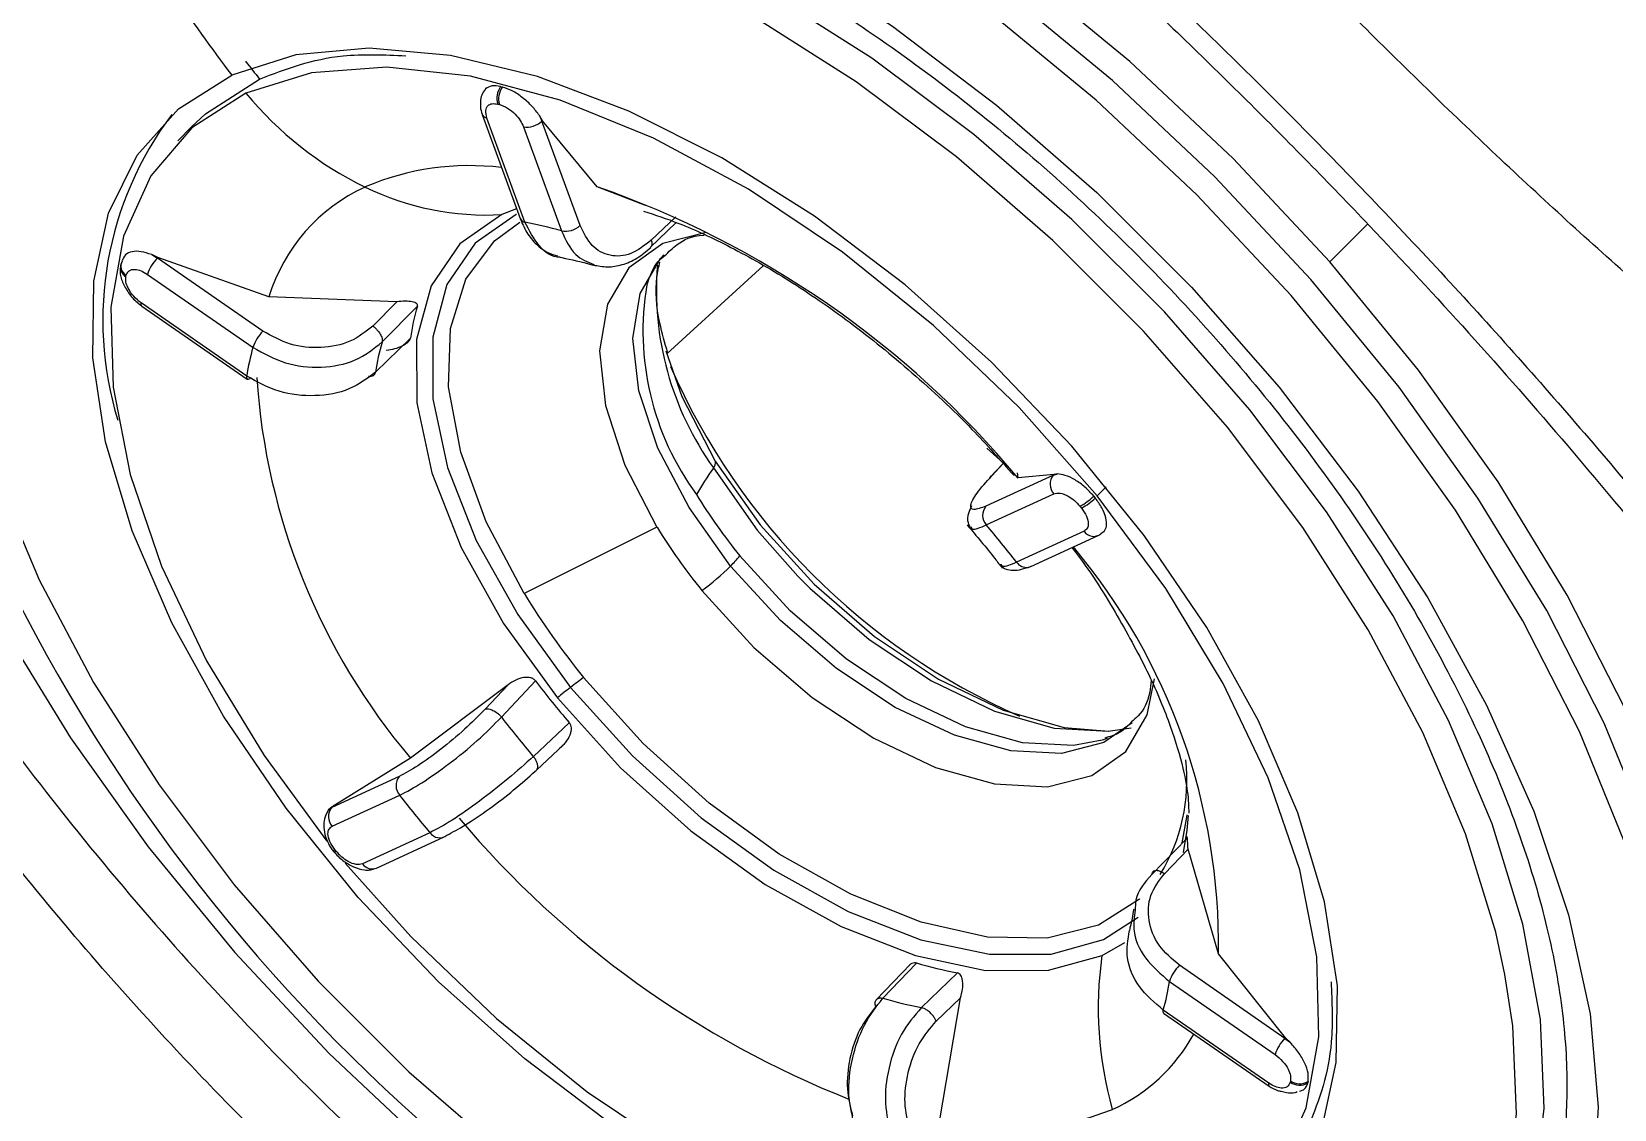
# Model space of a CAD drawing. Extents: x 0 to 84, y -21 to 126.
# Drawn here: x 67.192 to 68.535, y 58.662 to 59.576 of the extents above; entities that cross this region are included whole.
import ezdxf

# ---------------------------------------------------------------- set-up
doc = ezdxf.new("R2010")
doc.units = 0
doc.header["$MEASUREMENT"] = 0
doc.layers.add('1', color=4, linetype='Continuous')

# ---------------------------------------------------------------- blocks, each defined once
blk = doc.blocks.new('PRODIGY')
at = {"layer": '1', "color": 3, "linetype": 'Continuous', "lineweight": 25}
for p, q in [((67.5903, 59.5295), (67.5918, 59.5291)), ((67.5747, 59.5059), (67.6069, 59.4175)), ((67.6109, 59.4145), (67.5787, 59.5028)), ((67.5878, 59.5146), (67.5894, 59.5143)), ((67.6259, 59.5005), (67.6233, 59.5049)), ((67.6233, 59.5049), (67.6254, 59.5001)), ((67.3281, 59.4952), (67.3166, 59.4833)), ((67.6097, 59.4953), (67.642, 59.407)), ((67.6254, 59.5001), (67.6259, 59.5005)), ((67.6577, 59.4117), (67.6254, 59.5001)), ((67.6723, 59.4444), (67.6259, 59.5005)), ((67.7134, 59.4287), (67.6723, 59.4444)), ((67.6039, 59.4258), (67.5914, 59.4208)), ((67.7172, 59.3929), (67.7394, 59.4141)), ((67.7389, 59.419), (67.7181, 59.3991)), ((68.2938, 59.3807), (68.326, 59.4129)), ((67.2996, 59.3844), (67.2943, 59.3869)), ((67.2943, 59.3869), (67.2991, 59.3839)), ((67.2991, 59.3839), (67.2996, 59.3844)), ((67.3886, 59.322), (67.2991, 59.3839)), ((67.3938, 59.3512), (67.2996, 59.3844)), ((67.2681, 59.379), (67.2679, 59.3778)), ((67.2724, 59.3682), (67.2726, 59.3694)), ((67.2907, 59.3701), (67.3803, 59.3082)), ((67.7313, 59.3026), (67.8132, 59.3773)), ((67.375, 59.2839), (67.2854, 59.3459)), ((67.2858, 59.3433), (67.3753, 59.2813)), ((67.5022, 59.3469), (67.3938, 59.3512)), ((67.5022, 59.3469), (67.482, 59.3263)), ((67.5197, 59.3431), (67.4899, 59.3128)), ((67.4843, 59.2872), (67.5138, 59.316)), ((68.0166, 59.2097), (68.0055, 59.1979)), ((68.007, 59.1993), (68.0167, 59.2096)), ((68.0593, 59.1999), (68.002, 59.1735)), ((68.0295, 59.1974), (68.0289, 59.2019)), ((68.0597, 59.2004), (68.0295, 59.1974)), ((68.0593, 59.1999), (68.0627, 59.2009)), ((68.0597, 59.2004), (68.0593, 59.1999)), ((68.0627, 59.2009), (68.0597, 59.2004)), ((68.0024, 59.1576), (68.0597, 59.184)), ((68.0936, 59.182), (68.0948, 59.1804)), ((68.0964, 59.1822), (68.1042, 59.1899)), ((68.0819, 59.1735), (68.0832, 59.1719)), ((67.723, 59.1557), (67.6102, 59.0995)), ((68.0854, 59.1523), (68.0281, 59.1259)), ((68.0401, 59.1222), (68.0974, 59.1486)), ((68.1023, 59.152), (68.0996, 59.1501)), ((67.5967, 59.022), (67.5139, 58.9598)), ((67.5967, 59.022), (67.5772, 59.0012)), ((67.6199, 59.0252), (67.591, 58.9946)), ((67.6182, 58.9612), (67.6486, 58.9898)), ((68.105, 58.9764), (68.1007, 58.975)), ((67.5139, 58.9598), (67.4474, 58.9183)), ((67.5043, 58.9442), (67.447, 58.9178)), ((67.4474, 58.9019), (67.5047, 58.9283)), ((67.4443, 58.9159), (67.4414, 58.9105)), ((67.4474, 58.9183), (67.4443, 58.9159)), ((67.4443, 58.9159), (67.447, 58.9178)), ((67.447, 58.9178), (67.4474, 58.9183)), ((67.5304, 58.8965), (67.4731, 58.8701)), ((67.4851, 58.8665), (67.5424, 58.8929)), ((68.1428, 58.8611), (68.1725, 58.8915)), ((67.4476, 58.8818), (67.4488, 58.8803)), ((67.4509, 58.8806), (67.4497, 58.8822)), ((68.1535, 58.8617), (68.1736, 58.8824)), ((68.1995, 58.7938), (68.1736, 58.8824)), ((68.1006, 58.7924), (68.1199, 58.8034)), ((68.2563, 58.7225), (68.1995, 58.7938)), ((67.9381, 58.785), (67.9091, 58.7547)), ((67.9433, 58.7859), (67.9147, 58.756)), ((67.9474, 58.7481), (67.9779, 58.7775)), ((68.2558, 58.722), (68.1663, 58.784)), ((68.1579, 58.7702), (68.2474, 58.7082)), ((67.9599, 58.7365), (67.9806, 58.7564)), ((67.9624, 58.6495), (67.9806, 58.7564)), ((68.2421, 58.684), (68.1526, 58.746)), ((68.1529, 58.7433), (68.2425, 58.6814)), ((68.2563, 58.7225), (68.2558, 58.722)), ((68.2558, 58.722), (68.2605, 58.7184)), ((68.2605, 58.7184), (68.2563, 58.7225)), ((68.2605, 58.6859), (68.2602, 58.6848)), ((68.2755, 58.6854), (68.2752, 58.6842))]:
    blk.add_line(p, q, dxfattribs=at)
at = {"layer": '1', "color": 3, "linetype": 'Continuous', "lineweight": 25, "flags": 128}
for points in [[(68.2938, 59.3807), (68.2118, 59.4684), (68.1243, 59.5507), (68.0326, 59.6263), (67.938, 59.6942), (67.8419, 59.7534), (67.7456, 59.8029), (67.6507, 59.8422), (67.5585, 59.8705), (67.4703, 59.8876), (67.3873, 59.893), (67.311, 59.8869), (67.2422, 59.8692), (67.1821, 59.8402)], [(68.5652, 58.8951), (68.5267, 58.9893), (68.478, 59.0849), (68.4196, 59.1804), (68.3526, 59.2745), (68.2778, 59.3658), (68.1963, 59.4529), (68.1094, 59.5347), (68.0183, 59.6098), (67.9243, 59.6772), (67.8288, 59.736), (67.7332, 59.7852), (67.6389, 59.8242), (67.5473, 59.8524), (67.4596, 59.8693), (67.3773, 59.8747), (67.3014, 59.8686), (67.2331, 59.851), (67.1734, 59.8223)], [(68.5434, 58.8898), (68.5056, 58.9823), (68.4577, 59.0762), (68.4004, 59.17), (68.3345, 59.2624), (68.261, 59.3521), (68.181, 59.4377), (68.0956, 59.518), (68.0061, 59.5918), (67.9138, 59.658), (67.82, 59.7158), (67.7261, 59.7641), (67.6335, 59.8024), (67.5434, 59.8301), (67.4574, 59.8467), (67.3765, 59.852), (67.3019, 59.846), (67.2348, 59.8288), (67.1762, 59.8005)], [(67.2056, 59.7344), (67.2625, 59.7615), (67.3278, 59.7776), (67.4006, 59.7823), (67.4796, 59.7756), (67.5636, 59.7576), (67.6513, 59.7285), (67.7414, 59.6889), (67.8323, 59.6393), (67.9227, 59.5806), (68.0111, 59.5137), (68.0961, 59.4395), (68.1765, 59.3593), (68.2508, 59.2744), (68.318, 59.1861), (68.377, 59.0958), (68.4269, 59.0048), (68.4669, 58.9148), (68.4963, 58.8269), (68.5147, 58.7428), (68.5217, 58.6636), (68.5174, 58.5906)], [(68.4673, 58.5939), (68.4757, 58.6626), (68.4725, 58.738), (68.4577, 58.819), (68.4316, 58.904), (68.3947, 58.9916), (68.3476, 59.0804), (68.291, 59.1688), (68.226, 59.2553), (68.1536, 59.3384), (68.0751, 59.4167), (67.9919, 59.4888), (67.9053, 59.5536), (67.8169, 59.6099), (67.7281, 59.6567), (67.6406, 59.6933), (67.5557, 59.719), (67.4749, 59.7334), (67.3996, 59.7362), (67.3311, 59.7274), (67.2706, 59.7072)], [(68.4424, 58.7763), (68.4346, 58.812), (68.409, 58.8955), (68.3727, 58.9816), (68.3264, 59.0687), (68.2709, 59.1555), (68.207, 59.2405), (68.1359, 59.3221), (68.0589, 59.399), (67.9771, 59.4698), (67.8921, 59.5334), (67.8053, 59.5887), (67.7181, 59.6347), (67.6321, 59.6706), (67.5487, 59.6959), (67.4908, 59.7073)], [(68.1824, 58.5268), (68.2276, 58.5554), (68.2627, 58.5946), (68.2868, 58.6437), (68.2994, 58.7015), (68.3003, 58.7666), (68.2893, 58.8378), (68.2668, 58.9132), (68.2333, 58.9914), (68.1894, 59.0705), (68.1363, 59.1487), (68.075, 59.2243), (68.0069, 59.2957), (67.9336, 59.3612), (67.8567, 59.4194), (67.7779, 59.4689), (67.699, 59.5087), (67.6217, 59.5379), (67.5478, 59.5558), (67.4789, 59.562), (67.4166, 59.5564), (67.3622, 59.5391)], [(68.0964, 59.1822), (68.0302, 59.2572), (67.9576, 59.3267), (67.8805, 59.3889), (67.8006, 59.4423), (67.7201, 59.4857), (67.6409, 59.5179), (67.5649, 59.5382), (67.4939, 59.546), (67.4299, 59.5412), (67.3742, 59.5239)], [(68.1824, 58.5268), (68.128, 58.5095), (68.0657, 58.5038), (67.9968, 58.5101), (67.9228, 58.5279), (67.8456, 58.5571), (67.7666, 58.5969), (67.6879, 58.6465), (67.611, 58.7046), (67.5377, 58.7701), (67.4696, 58.8415), (67.4083, 58.9172), (67.3551, 58.9954), (67.3113, 59.0745), (67.2777, 59.1526), (67.2552, 59.2281), (67.2443, 59.2992), (67.2451, 59.3644), (67.2577, 59.4221), (67.2819, 59.4712), (67.3169, 59.5105), (67.3622, 59.5391)], [(67.3281, 59.4952), (67.3399, 59.5064), (67.3858, 59.5358)], [(67.3742, 59.5239), (67.3284, 59.4944), (67.2935, 59.4537), (67.2704, 59.4025), (67.2596, 59.3422), (67.2615, 59.2744), (67.2759, 59.2005), (67.3025, 59.1226), (67.3407, 59.0424), (67.3896, 58.962), (67.443, 58.8893)], [(67.5914, 59.4208), (67.5558, 59.3961), (67.5314, 59.3603), (67.519, 59.3148), (67.5192, 59.2612), (67.532, 59.2017), (67.5568, 59.1385), (67.5928, 59.0741), (67.6385, 59.011)], [(67.6039, 59.421), (67.6036, 59.4208), (67.5687, 59.3966), (67.5448, 59.3616), (67.5327, 59.317), (67.5329, 59.2646), (67.5454, 59.2063), (67.5697, 59.1445), (67.6049, 59.0815), (67.6496, 59.0198)], [(67.6102, 59.0995), (67.5781, 59.1602), (67.5565, 59.2193), (67.5462, 59.2746), (67.5477, 59.3242), (67.5608, 59.366), (67.5851, 59.3986), (67.6066, 59.4144)], [(67.7648, 59.4057), (67.7279, 59.3964), (67.6992, 59.3757), (67.6811, 59.3449), (67.6743, 59.3053), (67.6793, 59.259), (67.6958, 59.2083), (67.723, 59.1557)], [(67.1201, 59.3835), (67.1223, 59.3602), (67.1368, 59.2807), (67.1624, 59.1972), (67.1987, 59.1111), (67.245, 59.024), (67.3005, 58.9372), (67.3644, 58.8522), (67.4355, 58.7706), (67.5125, 58.6937), (67.5943, 58.6229), (67.6793, 58.5593), (67.7661, 58.504), (67.8533, 58.458), (67.9393, 58.4221), (68.0227, 58.3968), (68.102, 58.3827), (68.1554, 58.3795)], [(67.7854, 59.1227), (67.7502, 59.1723), (67.7238, 59.2226), (67.7077, 59.2713), (67.7026, 59.3157), (67.7088, 59.3538), (67.7259, 59.3836), (67.7289, 59.3868)], [(68.5387, 58.391), (68.578, 58.4401), (68.6075, 58.4998), (68.6258, 58.5681), (68.6325, 58.6442), (68.6275, 58.7268), (68.611, 58.8148), (68.5832, 58.9069), (68.5444, 59.0017), (68.4954, 59.0979), (68.4366, 59.1941), (68.3691, 59.2888), (68.2938, 59.3807)], [(67.7306, 59.3052), (67.7442, 59.2664), (67.7725, 59.2117)], [(67.075, 59.2787), (67.0824, 59.2571), (67.1202, 59.1646), (67.1681, 59.0707), (67.2254, 58.9769), (67.2913, 58.8845), (67.3648, 58.7948), (67.4448, 58.7092), (67.5302, 58.6289), (67.6197, 58.5551), (67.712, 58.4888), (67.8058, 58.4311), (67.8997, 58.3828), (67.9923, 58.3445), (68.0823, 58.3168), (68.1424, 58.3041)], [(68.0177, 59.2094), (68.0141, 59.2125), (68.0028, 59.2226)], [(67.7725, 59.2117), (67.8105, 59.1578), (67.8564, 59.1073), (67.9077, 59.0629), (67.962, 59.0267), (68.0166, 59.0005), (68.0686, 58.9857), (68.1065, 58.9826)], [(67.7709, 59.2059), (67.808, 59.1532), (67.8426, 59.1141)], [(68.17, 58.5417), (68.2159, 58.5711), (68.2508, 58.6119), (68.2739, 58.6631), (68.2847, 58.7233), (68.2828, 58.7912), (68.2684, 58.865), (68.2417, 58.943), (68.2035, 59.0231), (68.1547, 59.1036), (68.0964, 59.1822)], [(68.1007, 58.975), (68.0765, 58.9705), (68.0331, 58.9728), (67.9848, 58.9863), (67.9342, 59.0103), (67.8838, 59.0437), (67.836, 59.0847), (67.7932, 59.1314)], [(68.1263, 58.9898), (68.1021, 58.973), (68.0661, 58.9638), (68.0231, 58.9659), (67.9754, 58.9791), (67.9252, 59.0028), (67.8752, 59.0358), (67.8278, 59.0765), (67.7854, 59.1227)], [(67.8426, 59.1141), (67.8528, 59.1039), (67.9029, 59.0605), (67.956, 59.0252), (68.0093, 58.9996), (68.0601, 58.9852), (68.1059, 58.9825), (68.1253, 58.9855)], [(68.0401, 59.1222), (68.0391, 59.1218), (68.0379, 59.1215)], [(67.7611, 59.102), (67.8053, 59.0537), (67.8548, 59.0112), (67.907, 58.9766), (67.9594, 58.9518), (68.0093, 58.9378), (68.0543, 58.9355), (68.0921, 58.9449), (68.1207, 58.9655), (68.1389, 58.9964), (68.1452, 59.0271)], [(67.6496, 59.0198), (67.7021, 58.9616), (67.7604, 58.9092), (67.8222, 58.8647), (67.8853, 58.8297), (67.947, 58.8057), (68.0051, 58.7934), (68.0574, 58.7935), (68.1018, 58.8058), (68.1312, 58.8249)], [(68.1325, 58.8403), (68.1323, 58.84), (68.0977, 58.8179), (68.0542, 58.8071), (68.0034, 58.808), (67.9471, 58.8205), (67.8875, 58.8443), (67.8268, 58.8784), (67.7673, 58.9215), (67.7113, 58.9721), (67.6607, 59.0281)], [(67.6385, 59.011), (67.6921, 58.9515), (67.7517, 58.898), (67.8149, 58.8525), (67.8793, 58.8168), (67.9424, 58.7922), (68.0018, 58.7797), (68.0552, 58.7798), (68.1006, 58.7924)], [(67.6211, 58.9499), (67.6252, 58.9538), (67.6439, 58.9714)], [(68.1685, 58.8878), (68.1726, 58.9096), (68.1728, 58.9115)], [(68.1696, 58.8796), (68.1729, 58.8985), (68.1741, 58.911)], [(67.4475, 58.882), (67.4476, 58.8818), (67.4481, 58.8817), (67.4488, 58.8818), (67.4497, 58.8822)], [(67.4583, 58.8707), (67.5141, 58.8084), (67.5867, 58.7389), (67.6638, 58.6767), (67.7436, 58.6232), (67.8242, 58.5799), (67.9034, 58.5477), (67.9794, 58.5274), (68.0503, 58.5196), (68.1144, 58.5244), (68.17, 58.5417)], [(68.3026, 58.4084), (68.3532, 58.4392), (68.394, 58.4804), (68.4245, 58.5312), (68.444, 58.5909), (68.4522, 58.6584), (68.4491, 58.7325), (68.4424, 58.7763)]]:
    blk.add_lwpolyline(points, dxfattribs=at)
at = {"layer": '1', "color": 3, "linetype": 'Continuous', "lineweight": 25}
for centre, radius, start, end in [((67.4058, 59.4294), 0.2893, 118.2562, 189.14), ((68.1804, 60.1678), 1.0318, 207.9407, 217.5371), ((68.1569, 60.1524), 0.9873, 217.533, 218.6434), ((67.604, 59.5196), 0.0169, 144.0447, 197.0218), ((67.6055, 59.5192), 0.0169, 144.0437, 197.0258), ((67.6066, 59.7149), 0.3008, 219.4203, 244.1367), ((67.5415, 59.3313), 0.2887, 142.853, 197.0933), ((67.5794, 59.5079), 0.00516, 201.5722, 262.1569), ((67.6127, 59.5137), 0.0186, 260.6166, 312.9496), ((67.5641, 59.2359), 0.2265, 83.1489, 113.0706), ((67.5382, 59.3068), 0.1511, 114.5754, 162.9184), ((67.5783, 59.6553), 0.2348, 244.0042, 273.1951), ((67.4034, 58.674), 0.816, 39.8908, 70.7564), ((67.6117, 59.4196), 0.00522, 204.3669, 261.936), ((67.5272, 59.0006), 0.4223, 74.2299, 78.56), ((67.645, 59.4253), 0.0186, 260.6166, 312.9496), ((67.277, 59.3771), 0.0089, 150.6143, 240.7228), ((67.3233, 59.3598), 0.0342, 135.0245, 162.3454), ((67.277, 59.3762), 0.00927, 170.2146, 239.8007), ((67.9814, 59.3567), 0.2589, 175.3162, 215.6169), ((67.9451, 59.3219), 0.234, 170.2969, 216.3051), ((67.2875, 59.3448), 0.00235, 152.8987, 222.051), ((67.6794, 59.294), 0.167, 162.926, 172.4263), ((67.4128, 59.2978), 0.0342, 135.0192, 162.3506), ((67.5714, 59.2537), 0.1988, 164.0972, 171.2508), ((67.6494, 59.2645), 0.1667, 163.1739, 172.1721), ((68.2625, 59.523), 0.5763, 203.644, 246.2671), ((67.377, 59.2829), 0.0023, 152.0335, 222.9293), ((67.376, 59.2846), 0.00333, 257.9962, 316.1421), ((67.9398, 59.3196), 0.5576, 183.8006, 220.1878), ((68.5168, 59.7741), 1.4995, 199.9185, 247.9204), ((67.7663, 59.2104), 0.00639, 315.8494, 12.1435), ((67.9653, 59.0662), 0.2394, 144.3136, 150.7278), ((68.069, 59.1922), 0.0124, 141.6503, 221.5892), ((68.1656, 59.4341), 0.4798, 211.5054, 219.1035), ((68.0563, 59.221), 0.054, 298.3877, 313.7452), ((68.0575, 59.2195), 0.0541, 298.3917, 313.7152), ((68.0117, 59.1658), 0.0124, 141.637, 221.6024), ((68.1467, 59.4154), 0.4969, 211.5049, 219.0999), ((67.3272, 58.5843), 0.8858, 37.6947, 40.3372), ((68.0935, 59.1576), 0.00971, 213.5505, 309.105), ((67.7232, 59.1863), 0.089, 314.3802, 321.889), ((67.6736, 58.8007), 0.5259, 359.2504, 40.0193), ((67.6302, 59.2804), 0.2213, 306.2592, 314.5506), ((68.0368, 59.1322), 0.0107, 216.2435, 276.0817), ((68.173, 59.4445), 0.6601, 211.5036, 219.1035), ((68.2106, 59.4745), 0.7421, 217.2551, 220.7732), ((68.0776, 58.4631), 0.7021, 127.5542, 128.7113), ((68.0677, 58.4759), 0.686, 126.3832, 127.5459), ((68.1815, 59.4454), 0.7429, 217.3543, 220.6769), ((68.0181, 58.9414), 0.1545, 328.663, 6.3198), ((67.514, 58.9365), 0.0124, 141.6475, 221.5924), ((68.2059, 59.4701), 0.8862, 217.6954, 220.3366), ((67.4567, 58.9101), 0.0124, 141.637, 221.6024), ((68.1926, 59.4446), 0.8327, 220.0609, 248.4203), ((67.5385, 58.9019), 0.0097, 213.5273, 309.1282), ((67.4496, 58.8821), 0.00198, 247.2483, 312.5639), ((67.4815, 58.8761), 0.0103, 215.6041, 290.5132), ((68.4133, 58.7478), 0.3159, 171.8861, 195.8025), ((68.0437, 59.1252), 0.3538, 253.5122, 259.2765), ((68.1904, 58.7598), 0.0342, 135.0192, 162.3506), ((67.9611, 58.8005), 0.1991, 344.1028, 351.2451), ((68.0145, 59.0968), 0.3551, 253.6802, 259.1098), ((68.1546, 58.7449), 0.0023, 152.0335, 222.9293), ((68.048, 58.7972), 0.1487, 294.3529, 331.2456), ((68.28, 58.6979), 0.0342, 135.0173, 162.3439), ((68.2439, 58.6829), 0.00208, 149.2032, 234.9465), ((68.2682, 58.696), 0.0137, 234.7515, 300.8681), ((68.2684, 58.6972), 0.0137, 234.7483, 300.8706), ((68.0161, 58.8919), 0.2483, 257.5061, 292.062)]:
    blk.add_arc(centre, radius, start, end, dxfattribs=at)
for points, knots in [([(67.4497, 61.2493), (67.4515, 61.2517), (67.4552, 61.2564), (67.4612, 61.2632), (67.4674, 61.2696), (67.4739, 61.2758), (67.4807, 61.2817), (67.4878, 61.2873), (67.4952, 61.2926), (67.5029, 61.2976), (67.5109, 61.3023), (67.5192, 61.3067), (67.5278, 61.3108), (67.5524, 61.3214), (67.5973, 61.3337), (67.6714, 61.3384), (67.7571, 61.3298), (67.8384, 61.311), (67.9083, 61.2893), (67.9817, 61.2628), (68.0788, 61.2214), (68.2024, 61.1582), (68.331, 61.0832), (68.4624, 60.998), (68.5938, 60.9045), (68.7246, 60.8035), (68.8517, 60.6981), (68.9754, 60.5886), (69.0946, 60.4764), (69.2107, 60.3604), (69.3245, 60.2394), (69.4358, 60.1134), (69.5442, 59.9823), (69.6464, 59.8488), (69.7408, 59.7149), (69.8258, 59.5826), (69.8999, 59.4539), (69.9611, 59.3312), (70.0091, 59.2163), (70.0436, 59.1106), (70.0643, 59.0159), (70.0716, 58.9324), (70.0671, 58.8725), (70.0576, 58.8302), (70.0495, 58.8065), (70.0417, 58.789), (70.0353, 58.7768), (70.0283, 58.7651), (70.023, 58.7579), (70.0204, 58.7543)], [0, 0, 0, 0, 0.004846, 0.00969, 0.014534, 0.019379, 0.024226, 0.029076, 0.033931, 0.038791, 0.043658, 0.048532, 0.053415, 0.058308, 0.089235, 0.120012, 0.152032, 0.18434, 0.200734, 0.217099, 0.250018, 0.282937, 0.315683, 0.3481, 0.380014, 0.410781, 0.441715, 0.470949, 0.500015, 0.529147, 0.558258, 0.58875, 0.620001, 0.652036, 0.68433, 0.71708, 0.749997, 0.782917, 0.815661, 0.848077, 0.879993, 0.910754, 0.941692, 0.956518, 0.971325, 0.978527, 0.985704, 0.992861, 1, 1, 1, 1]), ([(70.0204, 58.7543), (70.0186, 58.7519), (70.0149, 58.7472), (70.0089, 58.7404), (70.0027, 58.7339), (69.9962, 58.7278), (69.9894, 58.7219), (69.9823, 58.7163), (69.9749, 58.711), (69.9672, 58.706), (69.9592, 58.7013), (69.9509, 58.6969), (69.9423, 58.6928), (69.9177, 58.6822), (69.8728, 58.6699), (69.7987, 58.6652), (69.713, 58.6738), (69.6317, 58.6926), (69.5618, 58.7143), (69.4884, 58.7407), (69.3913, 58.7822), (69.2677, 58.8454), (69.1391, 58.9204), (69.0077, 59.0056), (68.8762, 59.0991), (68.7455, 59.2001), (68.6184, 59.3055), (68.4946, 59.4149), (68.3755, 59.5272), (68.2594, 59.6432), (68.1456, 59.7642), (68.0343, 59.8902), (67.9259, 60.0213), (67.8237, 60.1548), (67.7293, 60.2887), (67.6443, 60.421), (67.5702, 60.5497), (67.5089, 60.6723), (67.461, 60.7873), (67.4265, 60.893), (67.4058, 60.9877), (67.3985, 61.0712), (67.403, 61.1311), (67.4124, 61.1734), (67.4206, 61.1971), (67.4284, 61.2145), (67.4348, 61.2268), (67.4418, 61.2385), (67.4471, 61.2457), (67.4497, 61.2493)], [0, 0, 0, 0, 0.004846, 0.00969, 0.014534, 0.019379, 0.024226, 0.029076, 0.033931, 0.038791, 0.043658, 0.048532, 0.053415, 0.058308, 0.089235, 0.120012, 0.152032, 0.18434, 0.200734, 0.217099, 0.250018, 0.282937, 0.315683, 0.3481, 0.380014, 0.410781, 0.441715, 0.470949, 0.500015, 0.529147, 0.558258, 0.58875, 0.620001, 0.652036, 0.68433, 0.71708, 0.749997, 0.782917, 0.815661, 0.848077, 0.879993, 0.910754, 0.941692, 0.956518, 0.971325, 0.978527, 0.985704, 0.992861, 1, 1, 1, 1]), ([(67.7956, 61.2487), (67.8035, 61.2507), (67.8179, 61.2544), (67.8528, 61.2527), (67.8866, 61.2477), (67.9138, 61.2421), (67.9353, 61.2368), (67.956, 61.2312), (67.9944, 61.2197), (68.0605, 61.1961), (68.1614, 61.1514), (68.277, 61.0905), (68.3966, 61.0187), (68.514, 60.9405), (68.6332, 60.8544), (68.7592, 60.7562), (68.8952, 60.6417), (69.026, 60.5228), (69.1501, 60.4021), (69.2673, 60.2808), (69.3843, 60.1511), (69.5048, 60.0074), (69.6182, 59.8599), (69.7179, 59.7164), (69.7939, 59.5947), (69.8521, 59.4908), (69.8986, 59.3974), (69.9297, 59.3248), (69.9509, 59.2669), (69.9655, 59.2207), (69.9769, 59.1761), (69.9849, 59.1337), (69.9884, 59.0979), (69.9872, 59.084), (69.9865, 59.0767)], [0, 0, 0, 0, 0.0402204, 0.0736694, 0.0994616, 0.1133961, 0.1228864, 0.1320995, 0.1422051, 0.1735606, 0.2113765, 0.2510323, 0.2884096, 0.3233103, 0.3564997, 0.3924876, 0.4315234, 0.4730383, 0.5057609, 0.5415762, 0.5803417, 0.6180842, 0.6649085, 0.7070947, 0.7441415, 0.7757611, 0.8062259, 0.839453, 0.8570218, 0.8764385, 0.9007721, 0.9298229, 0.9630977, 1, 1, 1, 1]), ([(69.954, 59.0096), (69.9524, 59.0074), (69.949, 59.0031), (69.9436, 58.997), (69.9379, 58.991), (69.9319, 58.9854), (69.9255, 58.98), (69.9188, 58.9748), (69.9118, 58.9699), (69.9045, 58.9653), (69.8968, 58.961), (69.8888, 58.957), (69.8805, 58.9533), (69.8718, 58.9498), (69.8627, 58.9467), (69.8534, 58.9439), (69.8374, 58.9398), (69.8078, 58.9346), (69.7576, 58.9324), (69.687, 58.9392), (69.6034, 58.958), (69.5081, 58.9898), (69.4076, 59.0328), (69.2981, 59.0885), (69.1893, 59.1517), (69.0736, 59.2264), (68.9589, 59.3078), (68.8411, 59.3987), (68.6947, 59.52), (68.5473, 59.6544), (68.4025, 59.7999), (68.2892, 59.922), (68.1785, 60.0501), (68.0705, 60.1859), (67.9736, 60.3197), (67.8871, 60.452), (67.8322, 60.5466), (67.7886, 60.6296), (67.755, 60.6995), (67.7202, 60.7838), (67.6929, 60.8654), (67.6755, 60.9386), (67.6685, 60.9912), (67.6668, 61.026), (67.6669, 61.049), (67.6682, 61.0706), (67.6708, 61.0911), (67.6745, 61.1102), (67.6794, 61.1282), (67.6854, 61.1449), (67.6925, 61.1604), (67.7005, 61.1748), (67.7067, 61.1834), (67.7098, 61.1877)], [0, 0, 0, 0, 0.00502, 0.010072, 0.015157, 0.020273, 0.02542, 0.030597, 0.035806, 0.041044, 0.046312, 0.051609, 0.056934, 0.062287, 0.067668, 0.073076, 0.07851, 0.094395, 0.120051, 0.150484, 0.184367, 0.215571, 0.250028, 0.281946, 0.31572, 0.34515, 0.380012, 0.410782, 0.441767, 0.499958, 0.532785, 0.566856, 0.602013, 0.638123, 0.677964, 0.712341, 0.749946, 0.760763, 0.787564, 0.815048, 0.843446, 0.872988, 0.897907, 0.908571, 0.919145, 0.929624, 0.940004, 0.950281, 0.960452, 0.970512, 0.980458, 0.990288, 1, 1, 1, 1]), ([(68.2453, 60.6668), (68.2479, 60.6692), (68.2557, 60.6762), (68.2733, 60.6845), (68.304, 60.6897), (68.344, 60.6879), (68.3931, 60.6779), (68.4491, 60.6594), (68.5114, 60.6325), (68.5789, 60.5972), (68.6507, 60.5539), (68.7254, 60.5032), (68.8019, 60.4458), (68.8791, 60.3825), (68.9556, 60.3144), (69.0304, 60.2423), (69.1023, 60.1673), (69.1702, 60.0906), (69.2333, 60.0134), (69.2904, 59.9367), (69.3409, 59.8618), (69.3839, 59.7898), (69.4189, 59.722), (69.4453, 59.6596), (69.463, 59.6037), (69.4721, 59.5556), (69.4731, 59.5163), (69.4671, 59.4867), (69.4589, 59.4709), (69.4527, 59.4641), (69.451, 59.4623)], [0, 0, 0, 0, 0.019481, 0.056758, 0.09159, 0.128596, 0.16501, 0.201521, 0.238368, 0.275541, 0.312967, 0.350575, 0.388313, 0.426139, 0.464022, 0.501939, 0.539868, 0.57779, 0.615683, 0.653525, 0.691292, 0.728947, 0.766444, 0.80372, 0.840698, 0.877301, 0.913539, 0.949708, 0.986716, 1, 1, 1, 1]), ([(66.5307, 60.2935), (66.5321, 60.2962), (66.535, 60.3015), (66.5396, 60.3091), (66.5444, 60.3165), (66.5495, 60.3237), (66.5549, 60.3305), (66.5605, 60.3371), (66.5664, 60.3435), (66.5726, 60.3496), (66.579, 60.3554), (66.5857, 60.3609), (66.5926, 60.3662), (66.5998, 60.3713), (66.6213, 60.3849), (66.6613, 60.4028), (66.728, 60.4158), (66.8052, 60.4168), (66.8931, 60.4051), (66.9907, 60.3805), (67.0979, 60.3427), (67.2129, 60.2923), (67.3353, 60.2291), (67.4633, 60.1539), (67.5964, 60.0666), (67.7324, 59.9686), (67.8703, 59.8605), (68.0081, 59.7439), (68.1443, 59.6198), (68.2769, 59.4899), (68.4046, 59.3555), (68.5258, 59.2185), (68.6391, 59.0806), (68.7433, 58.9433), (68.8368, 58.8084), (68.9193, 58.6771), (68.9897, 58.5512), (69.0382, 58.4513), (69.0705, 58.3753), (69.0985, 58.3024), (69.1254, 58.2163), (69.1446, 58.1228), (69.1512, 58.039), (69.1466, 57.9833), (69.1394, 57.9485), (69.1346, 57.9306), (69.1288, 57.9136), (69.1221, 57.8975), (69.1143, 57.8822), (69.1057, 57.8679), (69.0992, 57.859), (69.0959, 57.8546)], [0, 0, 0, 0, 0.0045773, 0.0091486, 0.013715, 0.0182773, 0.0228364, 0.0273932, 0.0319486, 0.0365035, 0.0410589, 0.0456155, 0.0501744, 0.0547365, 0.0593026, 0.08949, 0.11969, 0.1504462, 0.1810281, 0.2121205, 0.2433018, 0.2748663, 0.3062769, 0.3381134, 0.3698251, 0.4017679, 0.4337839, 0.4659522, 0.4979605, 0.5300803, 0.5622137, 0.5943103, 0.6263658, 0.6582657, 0.6902577, 0.7218644, 0.7536881, 0.7851982, 0.8008823, 0.816559, 0.8475574, 0.8786453, 0.9091681, 0.939808, 0.9484491, 0.9570662, 0.9656651, 0.9742519, 0.9828327, 0.9914133, 1, 1, 1, 1]), ([(66.9083, 60.3233), (66.9132, 60.3242), (66.9219, 60.326), (66.9403, 60.3267), (66.9591, 60.3261), (66.9846, 60.3238), (67.0205, 60.3181), (67.0729, 60.3054), (67.1398, 60.2841), (67.2208, 60.252), (67.3076, 60.2109), (67.3914, 60.1663), (67.4783, 60.1157), (67.5778, 60.0526), (67.6913, 59.9739), (67.8086, 59.8856), (67.9183, 59.7967), (68.0187, 59.7103), (68.1188, 59.6195), (68.2224, 59.5198), (68.3224, 59.4177), (68.4133, 59.3195), (68.4997, 59.221), (68.5813, 59.1224), (68.6574, 59.0247), (68.7252, 58.9322), (68.7844, 58.8458), (68.8318, 58.7721), (68.8692, 58.7104), (68.9037, 58.6502), (68.9389, 58.5842), (68.9713, 58.5175), (68.9963, 58.4597), (69.0147, 58.4123), (69.0299, 58.3681), (69.0433, 58.3222), (69.0529, 58.2782), (69.0581, 58.2424), (69.0601, 58.2139), (69.0596, 58.1894), (69.0572, 58.1785), (69.0558, 58.1724)], [0, 0, 0, 0, 0.027783, 0.049241, 0.064213, 0.076889, 0.103199, 0.128464, 0.155487, 0.189736, 0.222424, 0.24809, 0.273657, 0.305181, 0.339411, 0.374743, 0.407488, 0.434469, 0.461838, 0.495012, 0.526759, 0.553477, 0.581365, 0.612413, 0.638772, 0.666298, 0.693599, 0.715924, 0.733571, 0.751396, 0.774149, 0.799703, 0.821239, 0.838283, 0.855296, 0.877473, 0.902225, 0.923348, 0.942397, 0.967679, 1, 1, 1, 1]), ([(69.0141, 58.1817), (69.0112, 58.1784), (69.0054, 58.1717), (68.9963, 58.1619), (68.9869, 58.1524), (68.9772, 58.1431), (68.967, 58.134), (68.9565, 58.1253), (68.9456, 58.1168), (68.9344, 58.1085), (68.9227, 58.1006), (68.9107, 58.0929), (68.8984, 58.0856), (68.8856, 58.0786), (68.8725, 58.0719), (68.859, 58.0655), (68.8452, 58.0595), (68.8309, 58.0538), (68.8003, 58.0427), (68.7507, 58.0289), (68.6948, 58.0202), (68.6441, 58.0161), (68.5912, 58.0145), (68.5171, 58.0183), (68.4293, 58.0307), (68.3077, 58.0581), (68.1493, 58.1115), (67.9562, 58.204), (67.7865, 58.3081), (67.6437, 58.4115), (67.5274, 58.5064), (67.4178, 58.6064), (67.2948, 58.731), (67.1606, 58.8869), (67.0481, 59.0437), (66.968, 59.174), (66.895, 59.3076), (66.8362, 59.4418), (66.7882, 59.588), (66.7642, 59.692), (66.7486, 59.8102), (66.747, 59.9067), (66.76, 60.0108), (66.7761, 60.0692), (66.7902, 60.1054), (66.7938, 60.1142), (66.7987, 60.1254), (66.805, 60.1389), (66.8128, 60.1544), (66.8225, 60.1716), (66.8342, 60.1902), (66.848, 60.2101), (66.8586, 60.2232), (66.8641, 60.23)], [0, 0, 0, 0, 0.005317, 0.01067, 0.016059, 0.021484, 0.026943, 0.032437, 0.037964, 0.043525, 0.049119, 0.054745, 0.060403, 0.066092, 0.071811, 0.07756, 0.083338, 0.089144, 0.094977, 0.120057, 0.145552, 0.154135, 0.171383, 0.197469, 0.223738, 0.250097, 0.30269, 0.354552, 0.405055, 0.43867, 0.471216, 0.502608, 0.53419, 0.583656, 0.635258, 0.661684, 0.688413, 0.742425, 0.769813, 0.81006, 0.831908, 0.876317, 0.902123, 0.939996, 0.942566, 0.946203, 0.950893, 0.956622, 0.96337, 0.971113, 0.979822, 0.989464, 1, 1, 1, 1]), ([(66.9242, 60.2132), (66.9218, 60.2103), (66.9169, 60.2044), (66.9099, 60.1953), (66.9031, 60.186), (66.8965, 60.1764), (66.8902, 60.1667), (66.8798, 60.1497), (66.8664, 60.1248), (66.8513, 60.0903), (66.8386, 60.0534), (66.8247, 60.0007), (66.8137, 59.9286), (66.8116, 59.8344), (66.8214, 59.7324), (66.8435, 59.6244), (66.8774, 59.511), (66.9226, 59.3948), (66.9787, 59.2774), (67.0445, 59.1608), (67.1181, 59.047), (67.1987, 58.9368), (67.2845, 58.8319), (67.3741, 58.7331), (67.4663, 58.6409), (67.5626, 58.5535), (67.6647, 58.4697), (67.7721, 58.3907), (67.8844, 58.3172), (67.9988, 58.2517), (68.1151, 58.1951), (68.2306, 58.149), (68.3442, 58.1136), (68.4539, 58.09), (68.5404, 58.0807), (68.6061, 58.0793), (68.6532, 58.0813), (68.6983, 58.0861), (68.7549, 58.0961), (68.8203, 58.1151), (68.8741, 58.1407), (68.9087, 58.1624), (68.928, 58.176), (68.9463, 58.1905), (68.9636, 58.206), (68.9801, 58.2224), (68.9903, 58.2341), (68.9955, 58.2399)], [0, 0, 0, 0, 0.004774, 0.009548, 0.014321, 0.019096, 0.023873, 0.028653, 0.043507, 0.058272, 0.073494, 0.088793, 0.120056, 0.152342, 0.184328, 0.217082, 0.250011, 0.283006, 0.315687, 0.348088, 0.379998, 0.410851, 0.441745, 0.471356, 0.500036, 0.528648, 0.558267, 0.58913, 0.620023, 0.652241, 0.684304, 0.717061, 0.749988, 0.782912, 0.815649, 0.831813, 0.848042, 0.864002, 0.87996, 0.910921, 0.94173, 0.951467, 0.961182, 0.970884, 0.980581, 0.990284, 1, 1, 1, 1]), ([(67.8713, 57.3468), (67.8645, 57.3492), (67.851, 57.3538), (67.8308, 57.3611), (67.8104, 57.3686), (67.79, 57.3765), (67.7696, 57.3846), (67.749, 57.393), (67.7284, 57.4017), (67.7078, 57.4107), (67.6632, 57.4306), (67.5943, 57.4636), (67.5015, 57.5132), (67.4089, 57.5676), (67.317, 57.6267), (67.226, 57.6902), (67.1066, 57.7806), (66.9614, 57.9038), (66.7967, 58.0656), (66.6438, 58.2388), (66.5052, 58.4212), (66.3835, 58.61), (66.2806, 58.8022), (66.2115, 58.9626), (66.1668, 59.0896), (66.1387, 59.1835), (66.116, 59.2762), (66.0989, 59.3668), (66.0871, 59.4556), (66.0809, 59.5416), (66.08, 59.6252), (66.0836, 59.6895), (66.0885, 59.7365), (66.0925, 59.7672), (66.0974, 59.7973), (66.1031, 59.8271), (66.1076, 59.8465), (66.1099, 59.8562)], [0, 0, 0, 0, 0.006942, 0.0138895, 0.0208442, 0.0278075, 0.0347813, 0.0417672, 0.0487667, 0.0557817, 0.0628137, 0.0941423, 0.125626, 0.1570087, 0.1884558, 0.2198947, 0.2513092, 0.3141848, 0.3771211, 0.4400916, 0.503071, 0.5660355, 0.6288824, 0.6915444, 0.7227308, 0.753968, 0.784926, 0.8160528, 0.846789, 0.8777521, 0.9082907, 0.9390627, 0.9511987, 0.9633551, 0.9755372, 0.9877504, 1, 1, 1, 1]), ([(67.9253, 57.6063), (67.9186, 57.6086), (67.9051, 57.6132), (67.8849, 57.6205), (67.8646, 57.6281), (67.8443, 57.6359), (67.824, 57.6441), (67.8036, 57.6526), (67.7832, 57.6614), (67.7627, 57.6704), (67.7423, 57.6798), (67.7218, 57.6894), (67.7014, 57.6994), (67.6809, 57.7096), (67.6604, 57.7201), (67.6399, 57.7308), (67.6195, 57.7419), (67.5863, 57.7602), (67.525, 57.7957), (67.4331, 57.854), (67.3456, 57.9161), (67.2707, 57.9737), (67.2035, 58.0284), (67.1025, 58.1168), (66.9784, 58.2388), (66.8441, 58.3913), (66.7166, 58.5593), (66.6209, 58.71), (66.5513, 58.8386), (66.5096, 58.9252), (66.468, 59.0218), (66.4354, 59.1095), (66.4029, 59.2145), (66.3839, 59.2914), (66.371, 59.3584), (66.3642, 59.4003), (66.3587, 59.4416), (66.3545, 59.4824), (66.3517, 59.5226), (66.3502, 59.5621), (66.35, 59.601), (66.3511, 59.6391), (66.3535, 59.6765), (66.3572, 59.7132), (66.3623, 59.7489), (66.3685, 59.784), (66.3737, 59.8066), (66.3762, 59.8179)], [0, 0, 0, 0, 0.007852, 0.015705, 0.023558, 0.031413, 0.039268, 0.047123, 0.05498, 0.062836, 0.070694, 0.078552, 0.08641, 0.094269, 0.102128, 0.109988, 0.117848, 0.125708, 0.148292, 0.1886, 0.232542, 0.251499, 0.278559, 0.314418, 0.377328, 0.440223, 0.5031, 0.574879, 0.610739, 0.646548, 0.67097, 0.717986, 0.744143, 0.789102, 0.805463, 0.821801, 0.838117, 0.854411, 0.870682, 0.88693, 0.903155, 0.919356, 0.935532, 0.951685, 0.967813, 0.983918, 1, 1, 1, 1]), ([(67.2567, 59.7142), (67.2642, 59.7185), (67.2868, 59.7316), (67.3306, 59.7468), (67.3906, 59.7562), (67.4568, 59.7558), (67.5282, 59.746), (67.6039, 59.7266), (67.6829, 59.6979), (67.7641, 59.6603), (67.8461, 59.6141), (67.9279, 59.5601), (68.0081, 59.4989), (68.0855, 59.4314), (68.159, 59.3587), (68.2274, 59.2819), (68.2898, 59.202), (68.3451, 59.1203), (68.3927, 59.0381), (68.4318, 58.9567), (68.462, 58.8772), (68.4829, 58.801), (68.4942, 58.7293), (68.4962, 58.6632), (68.4891, 58.6035), (68.4729, 58.5511), (68.4497, 58.5069), (68.4277, 58.4843), (68.4172, 58.4735)], [0, 0, 0, 0, 0.020229, 0.06121, 0.101367, 0.140811, 0.179929, 0.218953, 0.257981, 0.297061, 0.336211, 0.375426, 0.414693, 0.453996, 0.493318, 0.532644, 0.571951, 0.611222, 0.650439, 0.689585, 0.728644, 0.767608, 0.806489, 0.845335, 0.884231, 0.923392, 0.963179, 1, 1, 1, 1]), ([(67.3858, 59.5358), (67.4081, 59.5444), (67.4447, 59.5584), (67.4916, 59.5564), (67.5099, 59.5556)], [0, 0, 0, 0, 0.6110086, 1, 1, 1, 1]), ([(67.5903, 59.5295), (67.5877, 59.5299), (67.5825, 59.5307), (67.5793, 59.5286), (67.5776, 59.5276)], [0, 0, 0, 0, 0.4942783, 1, 1, 1, 1]), ([(67.6233, 59.5049), (67.6213, 59.5075), (67.6173, 59.5128), (67.6091, 59.5203), (67.6002, 59.5263), (67.5946, 59.5282), (67.5918, 59.5291)], [0, 0, 0, 0, 0.246653, 0.499563, 0.752697, 1, 1, 1, 1]), ([(67.5779, 59.528), (67.5768, 59.5266), (67.5747, 59.5238), (67.5732, 59.5192), (67.5733, 59.5161), (67.5733, 59.5151)], [0, 0, 0, 0, 0.402449, 0.802906, 1, 1, 1, 1]), ([(67.5733, 59.5151), (67.5732, 59.5141), (67.573, 59.5112), (67.574, 59.5081), (67.5746, 59.506)], [0, 0, 0, 0, 0.338106, 1, 1, 1, 1]), ([(67.5787, 59.5028), (67.5782, 59.505), (67.5771, 59.5094), (67.5792, 59.5135), (67.5829, 59.5153), (67.5862, 59.5149), (67.5878, 59.5146)], [0, 0, 0, 0, 0.279518, 0.559002, 0.779393, 1, 1, 1, 1]), ([(67.5894, 59.5143), (67.5916, 59.5134), (67.5962, 59.5118), (67.6025, 59.5065), (67.6073, 59.5008), (67.6089, 59.4971), (67.6097, 59.4953)], [0, 0, 0, 0, 0.279634, 0.559231, 0.779564, 1, 1, 1, 1]), ([(67.7116, 59.4238), (67.7213, 59.4206), (67.7434, 59.4135), (67.7858, 59.3938), (67.835, 59.3658), (67.8873, 59.33), (67.9398, 59.2873), (67.9872, 59.2433), (68.0143, 59.2126), (68.026, 59.1994)], [0, 0, 0, 0, 0.113155, 0.258072, 0.407919, 0.562037, 0.719364, 0.878699, 1, 1, 1, 1]), ([(67.6066, 59.4183), (67.6085, 59.4139), (67.6121, 59.4052), (67.6205, 59.3952), (67.6294, 59.3885), (67.6359, 59.3867), (67.6386, 59.3859)], [0, 0, 0, 0, 0.268735, 0.535041, 0.801312, 1, 1, 1, 1]), ([(67.641, 59.3848), (67.6409, 59.3848), (67.6341, 59.3841), (67.622, 59.3933), (67.6146, 59.4074), (67.6109, 59.4145)], [0, 0, 0, 0, 0.009828, 0.504888, 1, 1, 1, 1]), ([(67.7181, 59.3991), (67.7124, 59.3947), (67.701, 59.3859), (67.6829, 59.3848), (67.667, 59.393), (67.6608, 59.4055), (67.6577, 59.4117)], [0, 0, 0, 0, 0.249797, 0.500215, 0.750491, 1, 1, 1, 1]), ([(67.642, 59.407), (67.6455, 59.3994), (67.6523, 59.3852), (67.664, 59.3806), (67.6695, 59.3784)], [0, 0, 0, 0, 0.531642, 1, 1, 1, 1]), ([(67.7181, 59.3991), (67.7183, 59.3985), (67.7187, 59.3973), (67.7186, 59.3952), (67.7183, 59.3937), (67.7176, 59.3933), (67.7175, 59.3932)], [0, 0, 0, 0, 0.241469, 0.482865, 0.968143, 1, 1, 1, 1]), ([(67.7297, 59.3861), (67.733, 59.3893), (67.741, 59.3971), (67.7524, 59.4029), (67.7628, 59.4035), (67.763, 59.4035)], [0, 0, 0, 0, 0.413014, 0.992045, 1, 1, 1, 1]), ([(67.2943, 59.3869), (67.2912, 59.3879), (67.2851, 59.3899), (67.2774, 59.3898), (67.2715, 59.3872), (67.27, 59.3834), (67.2692, 59.3815)], [0, 0, 0, 0, 0.246619, 0.499358, 0.752563, 1, 1, 1, 1]), ([(67.6392, 59.385), (67.6474, 59.3833), (67.6578, 59.3811), (67.6688, 59.378), (67.6713, 59.3773)], [0, 0, 0, 0, 0.778943, 1, 1, 1, 1]), ([(67.6689, 59.3783), (67.6729, 59.3774), (67.6808, 59.3758), (67.6935, 59.3779), (67.7062, 59.3832), (67.7139, 59.3897), (67.7177, 59.393)], [0, 0, 0, 0, 0.248202, 0.497049, 0.747106, 1, 1, 1, 1]), ([(67.7146, 59.3615), (67.7171, 59.3687), (67.7206, 59.3789), (67.7277, 59.3845), (67.7297, 59.3861)], [0, 0, 0, 0, 0.707186, 1, 1, 1, 1]), ([(67.2677, 59.3765), (67.2676, 59.3752), (67.2672, 59.3726), (67.2682, 59.3667), (67.2714, 59.3589), (67.2767, 59.3514), (67.2818, 59.3463), (67.2846, 59.3442), (67.286, 59.3431)], [0, 0, 0, 0, 0.133037, 0.261887, 0.511211, 0.754922, 0.876776, 1, 1, 1, 1]), ([(67.2854, 59.3459), (67.2832, 59.3477), (67.2787, 59.3513), (67.2743, 59.3579), (67.272, 59.3638), (67.2723, 59.3667), (67.2724, 59.3682)], [0, 0, 0, 0, 0.279483, 0.558985, 0.779418, 1, 1, 1, 1]), ([(67.2726, 59.3694), (67.2733, 59.3709), (67.2746, 59.3738), (67.2796, 59.3747), (67.2852, 59.3735), (67.2889, 59.3712), (67.2907, 59.3701)], [0, 0, 0, 0, 0.27965, 0.559233, 0.779547, 1, 1, 1, 1]), ([(67.7322, 59.3034), (67.7297, 59.3119), (67.7229, 59.3353), (67.7211, 59.3618), (67.7245, 59.3764), (67.7254, 59.3806)], [0, 0, 0, 0, 0.290206, 0.794344, 1, 1, 1, 1]), ([(67.5197, 59.3431), (67.5197, 59.3435), (67.5199, 59.3444), (67.5191, 59.3455), (67.5175, 59.3463), (67.5145, 59.3471), (67.5094, 59.3476), (67.5046, 59.3471), (67.5022, 59.3469)], [0, 0, 0, 0, 0.094185, 0.19048, 0.298273, 0.424477, 0.701626, 1, 1, 1, 1]), ([(67.482, 59.3263), (67.4759, 59.3215), (67.4637, 59.3119), (67.4381, 59.3068), (67.4113, 59.3094), (67.3962, 59.3178), (67.3886, 59.322)], [0, 0, 0, 0, 0.249807, 0.500214, 0.750491, 1, 1, 1, 1]), ([(67.482, 59.3263), (67.4826, 59.3259), (67.4838, 59.3249), (67.486, 59.3227), (67.4883, 59.3195), (67.4897, 59.3164), (67.4901, 59.3142), (67.4899, 59.3132), (67.4899, 59.3128)], [0, 0, 0, 0, 0.124748, 0.24932, 0.499966, 0.750719, 0.875266, 1, 1, 1, 1]), ([(67.4932, 59.3058), (67.4957, 59.3061), (67.5005, 59.3068), (67.5062, 59.3091), (67.5099, 59.3112), (67.512, 59.3128), (67.5134, 59.3145), (67.5136, 59.3155), (67.5138, 59.316)], [0, 0, 0, 0, 0.298262, 0.57515, 0.701536, 0.80943, 0.905775, 1, 1, 1, 1]), ([(67.3803, 59.3082), (67.3891, 59.3032), (67.4069, 59.2933), (67.4384, 59.29), (67.4684, 59.2957), (67.4827, 59.3071), (67.4899, 59.3128)], [0, 0, 0, 0, 0.250037, 0.500045, 0.750031, 1, 1, 1, 1]), ([(67.4843, 59.2872), (67.4772, 59.2819), (67.463, 59.2712), (67.4331, 59.2658), (67.4016, 59.2691), (67.3838, 59.279), (67.375, 59.2839)], [0, 0, 0, 0, 0.249977, 0.499955, 0.749966, 1, 1, 1, 1]), ([(67.4781, 59.2839), (67.4789, 59.2838), (67.4806, 59.2836), (67.4825, 59.2842), (67.4838, 59.2854), (67.4841, 59.2866), (67.4843, 59.2872)], [0, 0, 0, 0, 0.2594355, 0.5189201, 0.7683806, 1, 1, 1, 1]), ([(68.002, 59.1735), (67.9981, 59.1721), (67.9904, 59.1693), (67.9882, 59.1736), (67.9932, 59.1837), (68.0024, 59.1941), (68.007, 59.1993)], [0, 0, 0, 0, 0.249765, 0.500124, 0.75044, 1, 1, 1, 1]), ([(68.007, 59.1993), (68.0065, 59.199), (68.0055, 59.1984), (68.0052, 59.1973), (68.005, 59.1967)], [0, 0, 0, 0, 0.481473, 1, 1, 1, 1]), ([(68.0936, 59.182), (68.0912, 59.1846), (68.0863, 59.19), (68.0777, 59.1961), (68.0692, 59.2002), (68.0649, 59.2006), (68.0627, 59.2009)], [0, 0, 0, 0, 0.247543, 0.500811, 0.753663, 1, 1, 1, 1]), ([(68.0597, 59.184), (68.0614, 59.1844), (68.0648, 59.1852), (68.0713, 59.1826), (68.0773, 59.1786), (68.0804, 59.1752), (68.0819, 59.1735)], [0, 0, 0, 0, 0.2795071, 0.5590046, 0.7794115, 1, 1, 1, 1]), ([(68.1023, 59.152), (68.1032, 59.1534), (68.1049, 59.1562), (68.1041, 59.1635), (68.101, 59.1719), (68.0969, 59.1776), (68.0948, 59.1804)], [0, 0, 0, 0, 0.246606, 0.499392, 0.752573, 1, 1, 1, 1]), ([(67.99, 59.1737), (67.9895, 59.1728), (67.9868, 59.1678), (67.9859, 59.1607), (67.9878, 59.1569), (67.9888, 59.1549)], [0, 0, 0, 0, 0.094844, 0.546141, 1, 1, 1, 1]), ([(68.0832, 59.1719), (68.0848, 59.1696), (68.088, 59.165), (68.0893, 59.1589), (68.0885, 59.1544), (68.0864, 59.153), (68.0854, 59.1523)], [0, 0, 0, 0, 0.27964, 0.559206, 0.779562, 1, 1, 1, 1]), ([(67.9862, 59.1576), (67.9942, 59.1481), (68.0044, 59.136), (68.0139, 59.1236), (68.016, 59.1209)], [0, 0, 0, 0, 0.779534, 1, 1, 1, 1]), ([(67.9895, 59.156), (67.9897, 59.1552), (67.9904, 59.1526), (67.9975, 59.1555), (68.0024, 59.1576)], [0, 0, 0, 0, 0.309062, 1, 1, 1, 1]), ([(68.0751, 59.1383), (68.0764, 59.1366), (68.0915, 59.1173), (68.1142, 59.0803), (68.1414, 59.0304), (68.1596, 58.9861), (68.1702, 58.9497), (68.1743, 58.9251), (68.1741, 58.9132), (68.1742, 58.913), (68.1742, 58.913)], [0, 0, 0, 0, 0.016427, 0.188102, 0.356363, 0.520281, 0.679519, 0.834867, 0.98902, 1, 1, 1, 1]), ([(68.0142, 59.1236), (68.0153, 59.1225), (68.0176, 59.1203), (68.0233, 59.119), (68.0303, 59.1192), (68.0357, 59.1209), (68.0384, 59.1217)], [0, 0, 0, 0, 0.251955, 0.503461, 0.753035, 1, 1, 1, 1]), ([(68.0281, 59.1259), (68.0232, 59.1238), (68.016, 59.1209), (68.0154, 59.1236), (68.0152, 59.1244)], [0, 0, 0, 0, 0.682393, 1, 1, 1, 1]), ([(67.6199, 59.0252), (67.6194, 59.0258), (67.6183, 59.027), (67.6159, 59.028), (67.6131, 59.0284), (67.6087, 59.028), (67.6028, 59.0263), (67.5988, 59.0235), (67.5967, 59.022)], [0, 0, 0, 0, 0.094017, 0.190082, 0.297709, 0.423697, 0.701039, 1, 1, 1, 1]), ([(68.1423, 59.0255), (68.142, 59.0222), (68.1405, 59.0089), (68.1347, 58.998), (68.1275, 58.9921), (68.1255, 58.9904)], [0, 0, 0, 0, 0.194221, 0.770747, 1, 1, 1, 1]), ([(67.5772, 59.0012), (67.5716, 58.9956), (67.5603, 58.9842), (67.5396, 58.9669), (67.5193, 58.9522), (67.5093, 58.9469), (67.5043, 58.9442)], [0, 0, 0, 0, 0.249812, 0.50022, 0.750499, 1, 1, 1, 1]), ([(67.5047, 58.9283), (67.5107, 58.9314), (67.5225, 58.9376), (67.5466, 58.9546), (67.5713, 58.9746), (67.5845, 58.9879), (67.591, 58.9946)], [0, 0, 0, 0, 0.250032, 0.500037, 0.75002, 1, 1, 1, 1]), ([(67.5772, 59.0012), (67.5776, 59.0014), (67.5785, 59.0016), (67.5807, 59.0015), (67.5838, 59.0005), (67.5871, 58.9984), (67.5895, 58.9964), (67.5905, 58.9952), (67.591, 58.9946)], [0, 0, 0, 0, 0.124703, 0.249373, 0.50002, 0.750579, 0.875298, 1, 1, 1, 1]), ([(67.6404, 58.9681), (67.6423, 58.9698), (67.6461, 58.973), (67.649, 58.9783), (67.6503, 58.9825), (67.6505, 58.9853), (67.65, 58.9878), (67.649, 58.9892), (67.6486, 58.9898)], [0, 0, 0, 0, 0.299003, 0.576219, 0.702297, 0.809926, 0.906038, 1, 1, 1, 1]), ([(68.1255, 58.9904), (68.1225, 58.987), (68.1173, 58.9809), (68.1072, 58.978), (68.1029, 58.9767)], [0, 0, 0, 0, 0.5686277, 1, 1, 1, 1]), ([(67.6182, 58.9612), (67.6112, 58.955), (67.5973, 58.9425), (67.5723, 58.9229), (67.5482, 58.9059), (67.5364, 58.8997), (67.5304, 58.8965)], [0, 0, 0, 0, 0.2499711, 0.4999661, 0.7499689, 1, 1, 1, 1]), ([(67.6218, 58.9513), (67.6218, 58.952), (67.622, 58.9535), (67.6213, 58.9561), (67.62, 58.9587), (67.6188, 58.9604), (67.6182, 58.9612)], [0, 0, 0, 0, 0.259364, 0.518939, 0.768477, 1, 1, 1, 1]), ([(67.5447, 58.8944), (67.5497, 58.897), (67.5598, 58.9023), (67.5806, 58.9164), (67.602, 58.9328), (67.6138, 58.9434), (67.6197, 58.9487)], [0, 0, 0, 0, 0.2497865, 0.5001497, 0.750439, 1, 1, 1, 1]), ([(67.6197, 58.9487), (67.6202, 58.949), (67.6212, 58.9496), (67.6216, 58.9507), (67.6218, 58.9513)], [0, 0, 0, 0, 0.4816632, 1, 1, 1, 1]), ([(67.4419, 58.9116), (67.4412, 58.9094), (67.4399, 58.905), (67.4405, 58.897), (67.4429, 58.8889), (67.446, 58.8843), (67.4475, 58.882)], [0, 0, 0, 0, 0.256951, 0.510835, 0.7588016, 1, 1, 1, 1]), ([(67.4497, 58.8822), (67.4481, 58.8845), (67.4449, 58.8891), (67.4435, 58.8953), (67.4444, 58.8998), (67.4464, 58.9012), (67.4474, 58.9019)], [0, 0, 0, 0, 0.279653, 0.559233, 0.779609, 1, 1, 1, 1]), ([(68.1736, 58.8824), (68.1735, 58.8844), (68.1733, 58.8882), (68.1731, 58.8914), (68.1729, 58.8929), (68.1728, 58.8932), (68.1726, 58.8928), (68.1725, 58.8919), (68.1725, 58.8915)], [0, 0, 0, 0, 0.298223, 0.575188, 0.701557, 0.809394, 0.905725, 1, 1, 1, 1]), ([(67.4488, 58.8804), (67.4499, 58.8791), (67.4523, 58.8764), (67.4579, 58.8717), (67.4657, 58.867), (67.4736, 58.8648), (67.4793, 58.8647), (67.4818, 58.8654), (67.483, 58.8658)], [0, 0, 0, 0, 0.122155, 0.243433, 0.486926, 0.736875, 0.866303, 1, 1, 1, 1]), ([(67.4731, 58.8701), (67.4714, 58.8697), (67.4681, 58.869), (67.4615, 58.8715), (67.4555, 58.8756), (67.4525, 58.8789), (67.4509, 58.8806)], [0, 0, 0, 0, 0.279519, 0.559032, 0.779452, 1, 1, 1, 1]), ([(68.1428, 58.8611), (68.1369, 58.8542), (68.129, 58.8449), (68.1288, 58.8336), (68.1288, 58.8307)], [0, 0, 0, 0, 0.741583, 1, 1, 1, 1]), ([(68.1663, 58.784), (68.16, 58.7894), (68.1473, 58.8002), (68.139, 58.8219), (68.1401, 58.8439), (68.149, 58.8558), (68.1535, 58.8617)], [0, 0, 0, 0, 0.2497741, 0.500144, 0.7504547, 1, 1, 1, 1]), ([(68.1486, 58.8641), (68.1478, 58.8642), (68.1462, 58.8645), (68.1444, 58.8639), (68.1432, 58.8628), (68.1429, 58.8617), (68.1428, 58.8611)], [0, 0, 0, 0, 0.25954, 0.518997, 0.768445, 1, 1, 1, 1]), ([(68.1535, 58.8617), (68.1527, 58.8623), (68.151, 58.8633), (68.1495, 58.8638), (68.1486, 58.8641)], [0, 0, 0, 0, 0.481552, 1, 1, 1, 1]), ([(68.1275, 58.8316), (68.1266, 58.8264), (68.1255, 58.8198), (68.1239, 58.8142), (68.1235, 58.813)], [0, 0, 0, 0, 0.779644, 1, 1, 1, 1]), ([(68.1288, 58.8307), (68.128, 58.8253), (68.1259, 58.8117), (68.1358, 58.7892), (68.1505, 58.7765), (68.1579, 58.7702)], [0, 0, 0, 0, 0.245696, 0.62283, 1, 1, 1, 1]), ([(68.1526, 58.746), (68.1452, 58.7523), (68.1304, 58.765), (68.12, 58.79), (68.1226, 58.8058), (68.1239, 58.8135)], [0, 0, 0, 0, 0.338986, 0.677942, 1, 1, 1, 1]), ([(67.9433, 58.7859), (67.9427, 58.786), (67.9414, 58.7862), (67.9392, 58.7856), (67.9378, 58.7846), (67.9371, 58.7841)], [0, 0, 0, 0, 0.3157473, 0.6386548, 1, 1, 1, 1]), ([(67.9806, 58.7564), (67.9812, 58.7589), (67.9825, 58.7637), (67.9825, 58.7694), (67.9818, 58.7733), (67.9809, 58.7754), (67.9796, 58.777), (67.9785, 58.7773), (67.9779, 58.7775)], [0, 0, 0, 0, 0.298191, 0.575122, 0.701529, 0.809422, 0.905745, 1, 1, 1, 1]), ([(68.2949, 58.7701), (68.2957, 58.7526), (68.2977, 58.7065), (68.2772, 58.6468), (68.2551, 58.6036), (68.2352, 58.5901), (68.2341, 58.5893)], [0, 0, 0, 0, 0.227983, 0.602114, 0.976241, 1, 1, 1, 1]), ([(67.8909, 58.6472), (67.8887, 58.6559), (67.8842, 58.6735), (67.8877, 58.7047), (67.8979, 58.7345), (67.9091, 58.7489), (67.9147, 58.756)], [0, 0, 0, 0, 0.250034, 0.500041, 0.750036, 1, 1, 1, 1]), ([(67.9086, 58.7489), (67.9084, 58.7495), (67.908, 58.7507), (67.908, 58.7528), (67.9089, 58.755), (67.9109, 58.7561), (67.9129, 58.7564), (67.9141, 58.7561), (67.9147, 58.756)], [0, 0, 0, 0, 0.1246566, 0.2493188, 0.4999393, 0.7506969, 0.875234, 1, 1, 1, 1]), ([(67.9086, 58.7489), (67.9038, 58.7428), (67.8942, 58.7306), (67.8858, 58.7051), (67.8832, 58.6785), (67.887, 58.6636), (67.8889, 58.6562)], [0, 0, 0, 0, 0.249814, 0.500215, 0.750497, 1, 1, 1, 1]), ([(67.9474, 58.7481), (67.9413, 58.7411), (67.9292, 58.7269), (67.9187, 58.6972), (67.9152, 58.666), (67.9197, 58.6484), (67.9219, 58.6397)], [0, 0, 0, 0, 0.249982, 0.499963, 0.749971, 1, 1, 1, 1]), ([(67.957, 58.7414), (67.9563, 58.7422), (67.9548, 58.7439), (67.9522, 58.746), (67.9497, 58.7474), (67.9481, 58.7479), (67.9474, 58.7481)], [0, 0, 0, 0, 0.259363, 0.518943, 0.768404, 1, 1, 1, 1]), ([(67.9599, 58.7365), (67.9595, 58.7373), (67.9589, 58.7389), (67.9577, 58.7405), (67.957, 58.7414)], [0, 0, 0, 0, 0.48126, 1, 1, 1, 1]), ([(67.9376, 58.6444), (67.9358, 58.6518), (67.932, 58.6667), (67.9352, 58.6932), (67.9445, 58.7185), (67.9548, 58.7305), (67.9599, 58.7365)], [0, 0, 0, 0, 0.249777, 0.500132, 0.750444, 1, 1, 1, 1]), ([(68.2755, 58.6854), (68.2756, 58.6877), (68.276, 58.6923), (68.2728, 58.7011), (68.2676, 58.7102), (68.2629, 58.7157), (68.2605, 58.7184)], [0, 0, 0, 0, 0.247548, 0.500828, 0.753624, 1, 1, 1, 1]), ([(68.2474, 58.7082), (68.2497, 58.7064), (68.2542, 58.7028), (68.2586, 58.6962), (68.2608, 58.6903), (68.2606, 58.6874), (68.2605, 58.6859)], [0, 0, 0, 0, 0.279481, 0.558978, 0.779415, 1, 1, 1, 1]), ([(68.2602, 58.6848), (68.2596, 58.6833), (68.2582, 58.6803), (68.2532, 58.6794), (68.2476, 58.6807), (68.244, 58.6829), (68.2421, 58.684)], [0, 0, 0, 0, 0.279701, 0.559176, 0.779592, 1, 1, 1, 1]), ([(68.2682, 58.6772), (68.2697, 58.6776), (68.2732, 58.6787), (68.2745, 58.6822), (68.2752, 58.6842)], [0, 0, 0, 0, 0.449602, 1, 1, 1, 1]), ([(68.2425, 58.6814), (68.2448, 58.68), (68.248, 58.678), (68.2515, 58.6773), (68.2526, 58.6771)], [0, 0, 0, 0, 0.7022109, 1, 1, 1, 1]), ([(68.2526, 58.6771), (68.2541, 58.6767), (68.2581, 58.6756), (68.2629, 58.6756), (68.2656, 58.6765), (68.2662, 58.6768)], [0, 0, 0, 0, 0.309072, 0.84794, 1, 1, 1, 1])]:
    blk.add_open_spline(points, degree=3, knots=knots, dxfattribs=at)

msp = doc.modelspace()

# ---------------------------------------------------------------- block references
at = {"layer": '1'}
msp.add_blockref('PRODIGY', (0, 0), dxfattribs=at)

doc.saveas('drawing.dxf')
